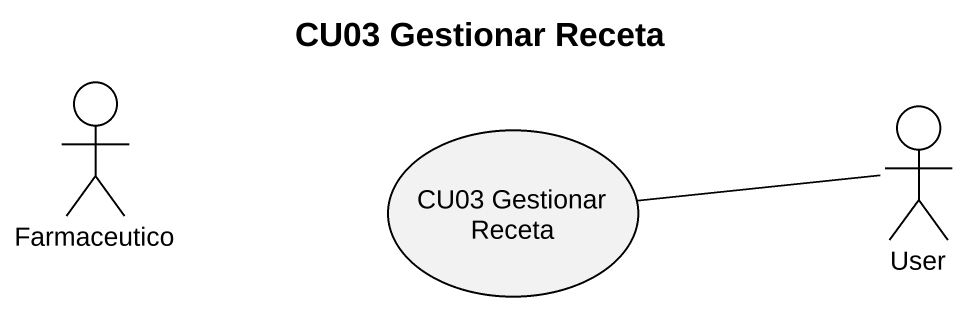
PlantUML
@startuml
title CU03 Gestionar Receta
actor Farmaceutico
usecase "CU03 Gestionar Receta" as CU03_Gestionar_Receta
actor User
User -left- CU03_Gestionar_Receta
@enduml
